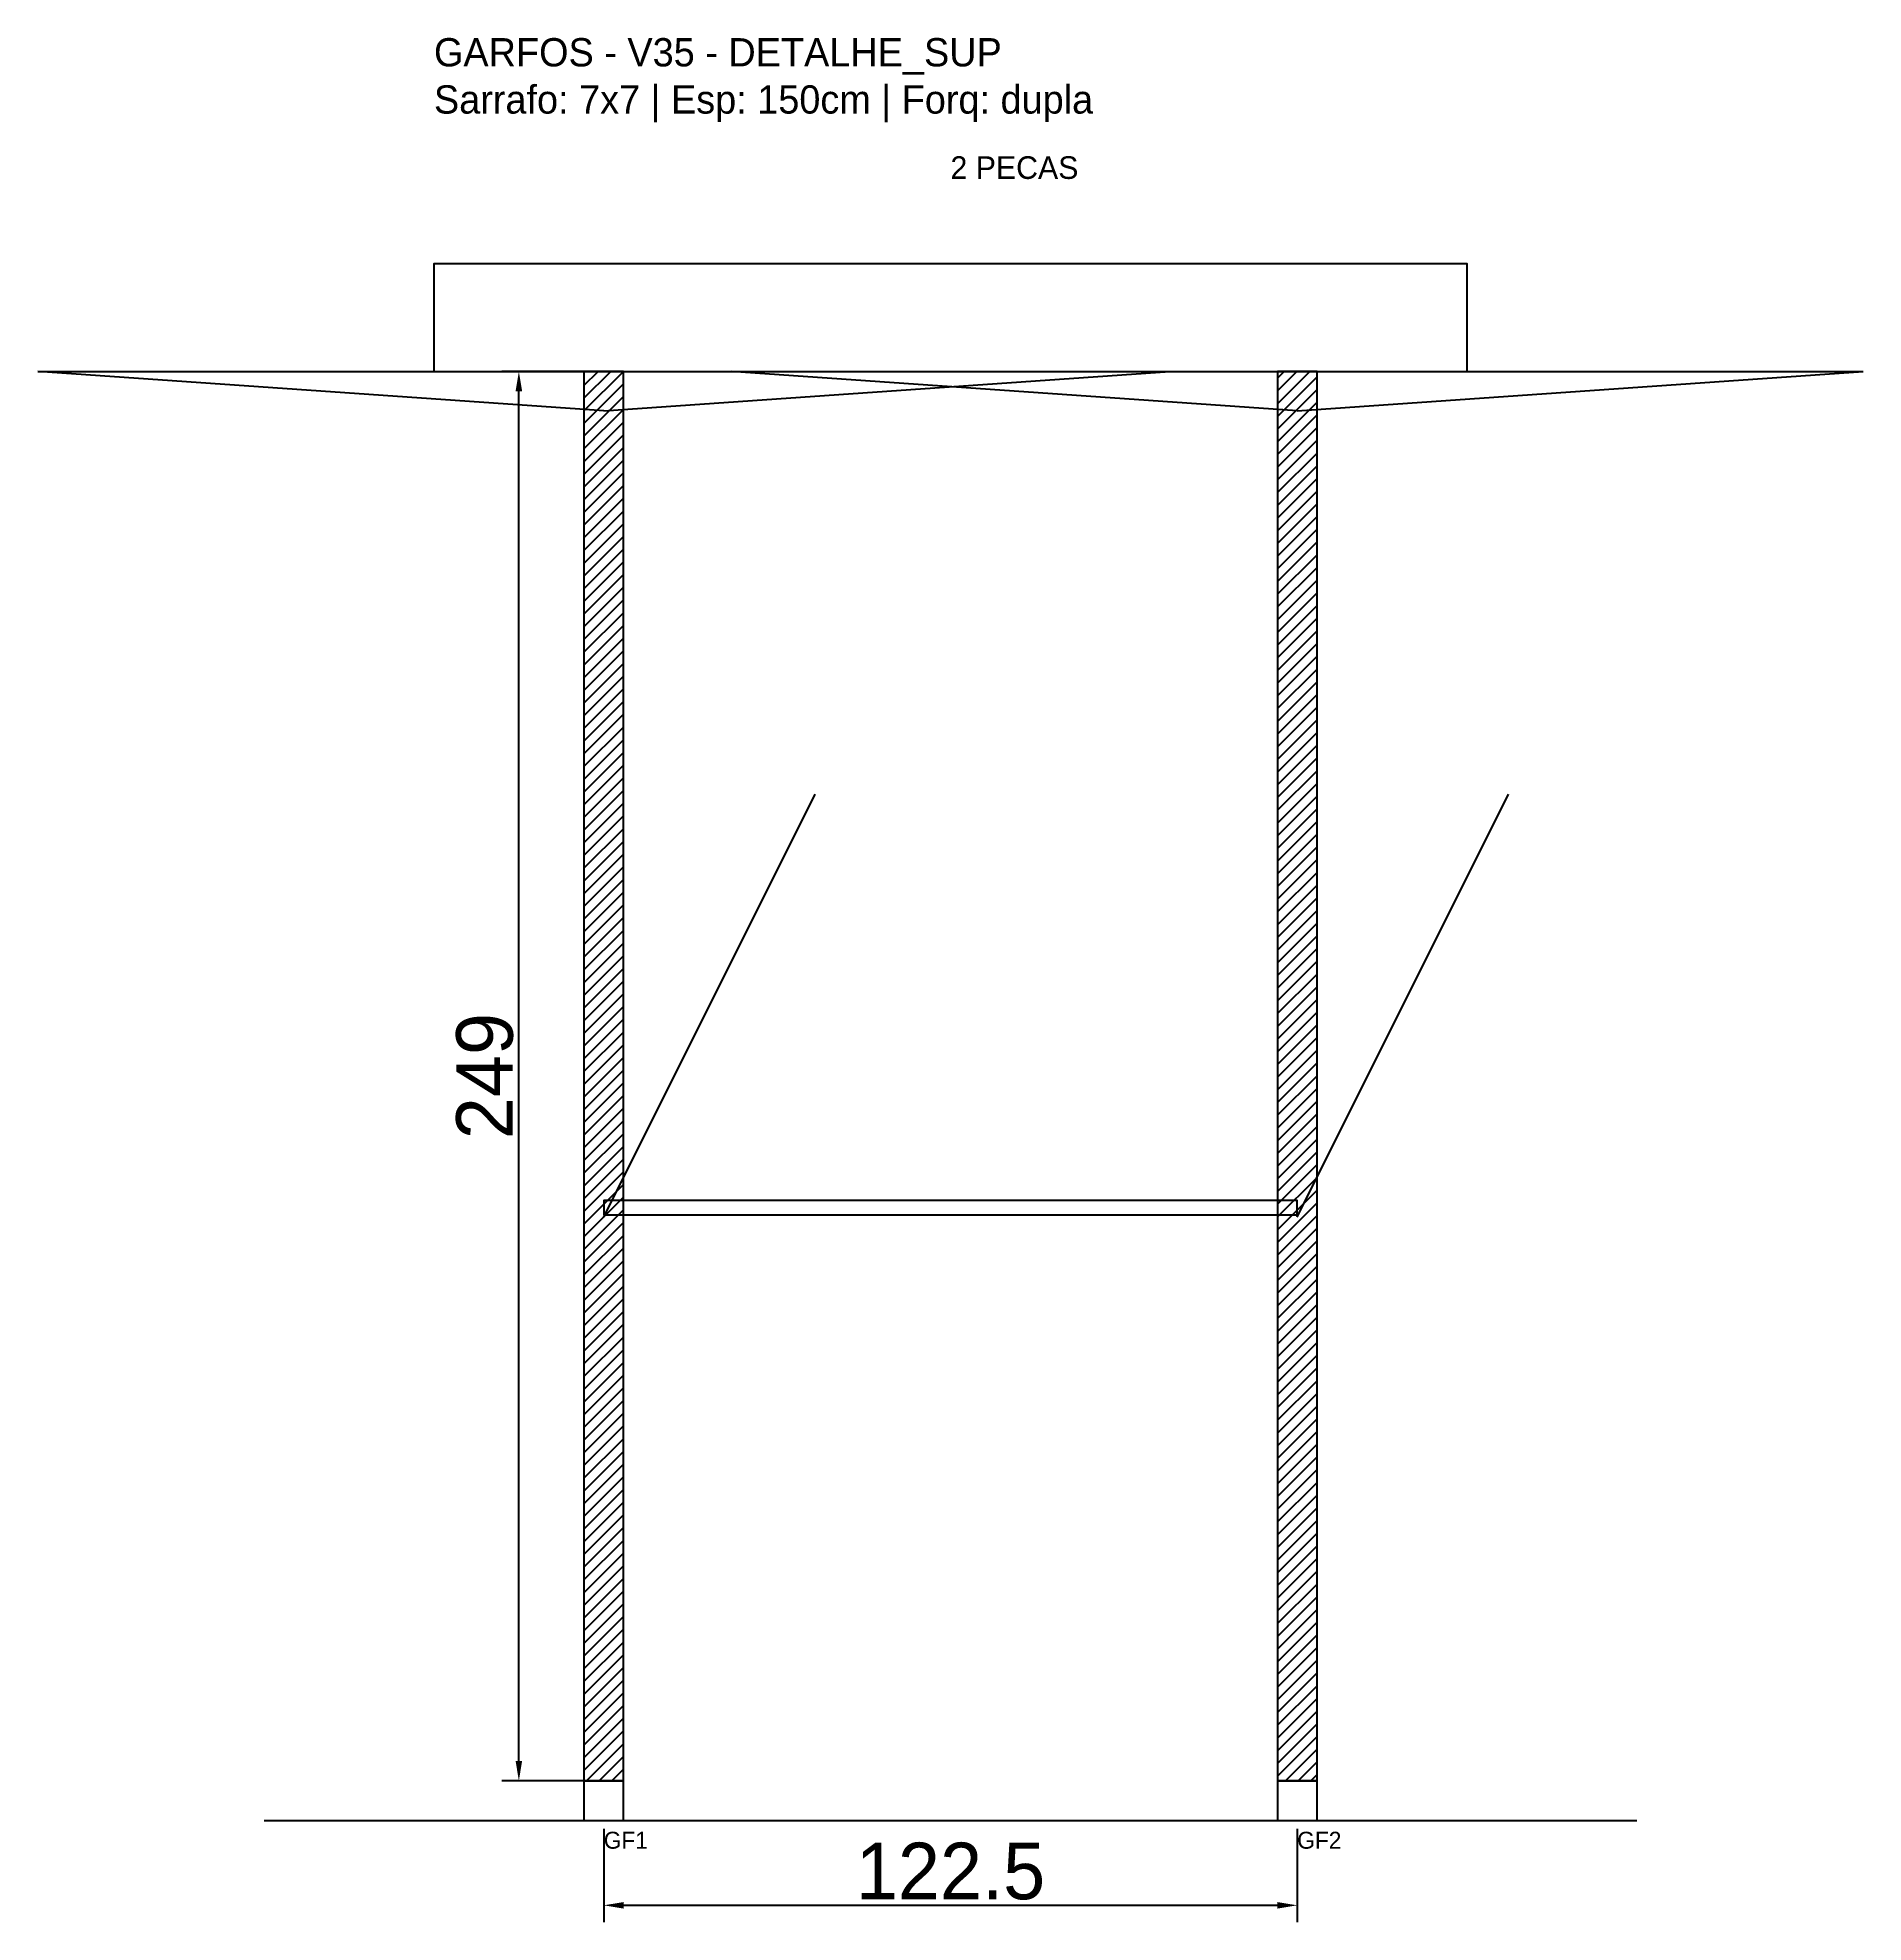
# Model space of a CAD drawing. Header units: metres. Extents: x -70 to 253, y -25 to 308.
import ezdxf

# ---------------------------------------------------------------- set-up
doc = ezdxf.new("R2010")
doc.units = ezdxf.units.M
for name, color, linetype in [('BARRA_ANCORAGEM', 1, 'Continuous'), ('COTA', 241, 'Continuous'), ('GARFOS OK', 3, 'Continuous'), ('NOME DA VIGA', 6, 'Continuous'), ('SARR_7x7', 40, 'Continuous'), ('TIRAS REESCORAMENTO', 252, 'Continuous'), ('VIGAS', 3, 'Continuous')]:
    doc.layers.add(name, color=color, linetype=linetype)
doc.dimstyles.new('EZ DXF', dxfattribs={"dimtxt": 10, "dimasz": 3.5, "dimexe": 3, "dimexo": 1.5, "dimgap": 1, "dimtad": 1, "dimdec": 1, "dimdsep": 46, "dimcen": 2.5, "dimazin": 3, "dimtfac": 1, "dimtmove": 0, "dimatfit": 3})

msp = doc.modelspace()

# ---------------------------------------------------------------- hatches: boundary and pattern name
at = {"layer": 'COTA'}
h = msp.add_hatch(dxfattribs=at)
h.set_pattern_fill('ANSI31', scale=0.5)
h.paths.add_polyline_path([(26.5, 0), (33.5, 0), (33.5, 249), (26.5, 249)])
h = msp.add_hatch(dxfattribs=at)
h.set_pattern_fill('ANSI31', scale=0.5)
h.paths.add_polyline_path([(149, 0), (156, 0), (156, 249), (149, 249)])

# ---------------------------------------------------------------- linework, layer by layer
at = {"layer": 'BARRA_ANCORAGEM'}
for p, q in [((30, 99.6), (67.35, 174.3)), ((152.5, 99.6), (189.85, 174.3))]:
    msp.add_line(p, q, dxfattribs=at)
at = {"layer": 'GARFOS OK'}
for p, q in [((30, 242), (-70, 249)), ((-70, 249), (130, 249)), ((30, 242), (130, 249)), ((152.5, 242), (52.5, 249)), ((52.5, 249), (252.5, 249)), ((152.5, 242), (252.5, 249))]:
    msp.add_line(p, q, dxfattribs=at)
at = {"layer": 'GARFOS OK', "linetype": 'CONTINUOUS'}
msp.add_line((-30, -7), (212.5, -7), dxfattribs=at)
at = {"layer": 'GARFOS OK'}
for points in [[(26.5, 0), (33.5, 0), (33.5, 249), (26.5, 249), (26.5, 0)], [(149, 0), (156, 0), (156, 249), (149, 249), (149, 0)]]:
    msp.add_lwpolyline(points, dxfattribs=at)
at = {"layer": 'SARR_7x7'}
for points in [[(26.5, -7), (33.5, -7), (33.5, 0), (26.5, 0), (26.5, -7)], [(149, -7), (156, -7), (156, 0), (149, 0), (149, -7)]]:
    msp.add_lwpolyline(points, dxfattribs=at)
at = {"layer": 'TIRAS REESCORAMENTO'}
msp.add_lwpolyline([(30, 100), (152.5, 100), (152.5, 102.5), (30, 102.5), (30, 100)], dxfattribs=at)
at = {"layer": 'VIGAS'}
msp.add_lwpolyline([(0, 249), (182.5, 249), (182.5, 268), (0, 268), (0, 249)], dxfattribs=at)

# ---------------------------------------------------------------- texts
at = {"layer": 'NOME DA VIGA'}
for s, height, p in [('2 PECAS', 4, (91.25, 283)), ('GF1', 3, (30, -12)), ('GF2', 3, (152.5, -12))]:
    msp.add_text(s, height=height, dxfattribs=at).set_placement(p)
at = {"layer": 'NOME DA VIGA', "insert": (0, 293), "char_height": 5, "attachment_point": 7}
msp.add_mtext('GARFOS - V35 - DETALHE_SUP\\PSarrafo: 7x7 | Esp: 150cm | Forq: dupla', dxfattribs=at)

# ---------------------------------------------------------------- dimensions: what is measured, and where the dimension line sits
at = {"layer": 'COTA'}
msp.add_linear_dim(base=(15, 0), p1=(30, 0), p2=(30, 249), angle=90, dimstyle='EZ DXF', dxfattribs=at).render()
msp.add_linear_dim(base=(30, -22), p1=(30, -7), p2=(152.5, -7), dimstyle='EZ DXF', dxfattribs=at).render()

doc.saveas('drawing.dxf')
